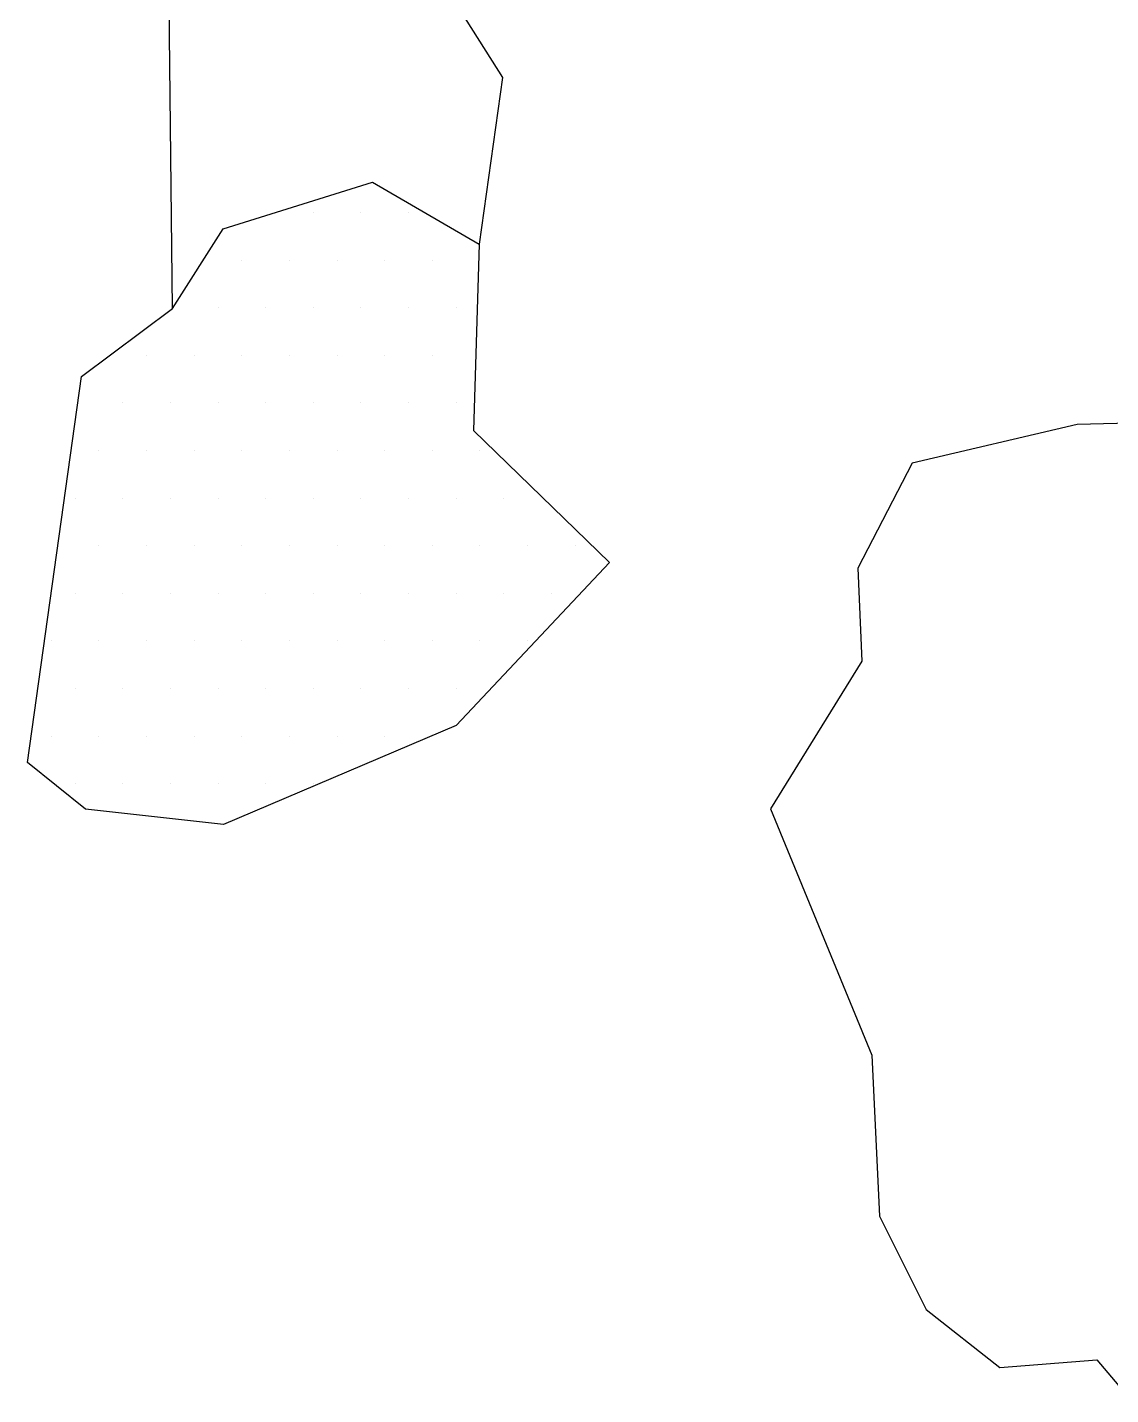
# Model space of a CAD drawing. Header units: metres. Extents: x -2.1 to 0.02, y -20.77 to -18.
# Drawn here: x -0.725 to -0.4407, y -18.9603 to -18.6014 of the extents above; entities that cross this region are included whole.
import ezdxf

# ---------------------------------------------------------------- set-up
doc = ezdxf.new("R2010")
doc.units = ezdxf.units.M
doc.header["$LTSCALE"] = 25
doc.header["$MEASUREMENT"] = 0
doc.layers.get('0').update_dxf_attribs({"linetype": 'CONTINUOUS'})
doc.layers.add('STEINE', color=4, linetype='CONTINUOUS')
doc.layers.add('STEINESCHRAFF', color=4, linetype='CONTINUOUS')

# ---------------------------------------------------------------- blocks, each defined once
blk = doc.blocks.new('*X3')
at = {"color": 0}
for p, q in [((-65, -1865), (-65, -1865)), ((-63.75, -1865), (-63.75, -1865)), ((-62.5, -1865), (-62.5, -1865)), ((-66.875, -1866.25), (-66.875, -1866.25)), ((-65.625, -1866.25), (-65.625, -1866.25)), ((-64.375, -1866.25), (-64.375, -1866.25)), ((-63.125, -1866.25), (-63.125, -1866.25)), ((-61.875, -1866.25), (-61.875, -1866.25)), ((-67.5, -1867.5), (-67.5, -1867.5)), ((-66.25, -1867.5), (-66.25, -1867.5)), ((-65, -1867.5), (-65, -1867.5)), ((-63.75, -1867.5), (-63.75, -1867.5)), ((-62.5, -1867.5), (-62.5, -1867.5)), ((-61.25, -1867.5), (-61.25, -1867.5)), ((-69.375, -1868.75), (-69.375, -1868.75)), ((-68.125, -1868.75), (-68.125, -1868.75)), ((-66.875, -1868.75), (-66.875, -1868.75)), ((-65.625, -1868.75), (-65.625, -1868.75)), ((-64.375, -1868.75), (-64.375, -1868.75)), ((-63.125, -1868.75), (-63.125, -1868.75)), ((-61.875, -1868.75), (-61.875, -1868.75)), ((-70, -1870), (-70, -1870)), ((-68.75, -1870), (-68.75, -1870)), ((-67.5, -1870), (-67.5, -1870)), ((-66.25, -1870), (-66.25, -1870)), ((-65, -1870), (-65, -1870)), ((-63.75, -1870), (-63.75, -1870)), ((-62.5, -1870), (-62.5, -1870)), ((-61.25, -1870), (-61.25, -1870)), ((-70.625, -1871.25), (-70.625, -1871.25)), ((-69.375, -1871.25), (-69.375, -1871.25)), ((-68.125, -1871.25), (-68.125, -1871.25)), ((-66.875, -1871.25), (-66.875, -1871.25)), ((-65.625, -1871.25), (-65.625, -1871.25)), ((-64.375, -1871.25), (-64.375, -1871.25)), ((-63.125, -1871.25), (-63.125, -1871.25)), ((-61.875, -1871.25), (-61.875, -1871.25)), ((-60.625, -1871.25), (-60.625, -1871.25)), ((-71.25, -1872.5), (-71.25, -1872.5)), ((-70, -1872.5), (-70, -1872.5)), ((-68.75, -1872.5), (-68.75, -1872.5)), ((-67.5, -1872.5), (-67.5, -1872.5)), ((-66.25, -1872.5), (-66.25, -1872.5)), ((-65, -1872.5), (-65, -1872.5)), ((-63.75, -1872.5), (-63.75, -1872.5)), ((-62.5, -1872.5), (-62.5, -1872.5)), ((-61.25, -1872.5), (-61.25, -1872.5)), ((-60, -1872.5), (-60, -1872.5)), ((-70.625, -1873.75), (-70.625, -1873.75)), ((-69.375, -1873.75), (-69.375, -1873.75)), ((-68.125, -1873.75), (-68.125, -1873.75)), ((-66.875, -1873.75), (-66.875, -1873.75)), ((-65.625, -1873.75), (-65.625, -1873.75)), ((-64.375, -1873.75), (-64.375, -1873.75)), ((-63.125, -1873.75), (-63.125, -1873.75)), ((-61.875, -1873.75), (-61.875, -1873.75)), ((-60.625, -1873.75), (-60.625, -1873.75)), ((-59.375, -1873.75), (-59.375, -1873.75)), ((-58.125, -1873.75), (-58.125, -1873.75)), ((-71.25, -1875), (-71.25, -1875)), ((-70, -1875), (-70, -1875)), ((-68.75, -1875), (-68.75, -1875)), ((-67.5, -1875), (-67.5, -1875)), ((-66.25, -1875), (-66.25, -1875)), ((-65, -1875), (-65, -1875)), ((-63.75, -1875), (-63.75, -1875)), ((-62.5, -1875), (-62.5, -1875)), ((-61.25, -1875), (-61.25, -1875)), ((-60, -1875), (-60, -1875)), ((-58.75, -1875), (-58.75, -1875)), ((-71.875, -1876.25), (-71.875, -1876.25)), ((-70.625, -1876.25), (-70.625, -1876.25)), ((-69.375, -1876.25), (-69.375, -1876.25)), ((-68.125, -1876.25), (-68.125, -1876.25)), ((-66.875, -1876.25), (-66.875, -1876.25)), ((-65.625, -1876.25), (-65.625, -1876.25)), ((-64.375, -1876.25), (-64.375, -1876.25)), ((-63.125, -1876.25), (-63.125, -1876.25)), ((-61.875, -1876.25), (-61.875, -1876.25)), ((-60.625, -1876.25), (-60.625, -1876.25)), ((-59.375, -1876.25), (-59.375, -1876.25)), ((-71.25, -1877.5), (-71.25, -1877.5)), ((-70, -1877.5), (-70, -1877.5)), ((-68.75, -1877.5), (-68.75, -1877.5)), ((-67.5, -1877.5), (-67.5, -1877.5)), ((-66.25, -1877.5), (-66.25, -1877.5)), ((-65, -1877.5), (-65, -1877.5)), ((-63.75, -1877.5), (-63.75, -1877.5)), ((-62.5, -1877.5), (-62.5, -1877.5)), ((-61.25, -1877.5), (-61.25, -1877.5)), ((-71.875, -1878.75), (-71.875, -1878.75)), ((-70.625, -1878.75), (-70.625, -1878.75)), ((-69.375, -1878.75), (-69.375, -1878.75)), ((-68.125, -1878.75), (-68.125, -1878.75)), ((-66.875, -1878.75), (-66.875, -1878.75)), ((-65.625, -1878.75), (-65.625, -1878.75)), ((-64.375, -1878.75), (-64.375, -1878.75)), ((-63.125, -1878.75), (-63.125, -1878.75)), ((-71.25, -1880), (-71.25, -1880)), ((-70, -1880), (-70, -1880)), ((-68.75, -1880), (-68.75, -1880)), ((-67.5, -1880), (-67.5, -1880)), ((-66.25, -1880), (-66.25, -1880)), ((-65, -1880), (-65, -1880))]:
    blk.add_line(p, q, dxfattribs=at)

msp = doc.modelspace()

# ---------------------------------------------------------------- linework, layer by layer
at = {"layer": 'STEINE'}
for points in [[(-0.68691, -18.67521), (-0.68799, -18.57945), (-0.66813, -18.56416), (-0.62737, -18.57177), (-0.60035, -18.61455), (-0.60644, -18.65836)], [(-0.44952, -18.70564), (-0.49281, -18.71585), (-0.50706, -18.74337), (-0.50603, -18.76782), (-0.52995, -18.80655), (-0.50342, -18.87122), (-0.50136, -18.9135), (-0.48912, -18.93794), (-0.46976, -18.95321), (-0.44429, -18.95116), (-0.43664, -18.96033), (-0.41678, -18.94402), (-0.38978, -18.95113), (-0.37197, -18.92514), (-0.38065, -18.8844), (-0.35113, -18.83955), (-0.32924, -18.82222), (-0.33587, -18.80949), (-0.32112, -18.77739), (-0.34966, -18.73971), (-0.42864, -18.70512), (-0.44952, -18.70564)]]:
    msp.add_lwpolyline(points, dxfattribs=at)
msp.add_lwpolyline([(-0.71084, -18.69306), (-0.68691, -18.67521), (-0.67368, -18.65432), (-0.63447, -18.64207), (-0.60644, -18.65836), (-0.60794, -18.70726), (-0.57226, -18.74188), (-0.61248, -18.78469), (-0.67359, -18.8107), (-0.70976, -18.80665), (-0.72505, -18.79443)], close=True, dxfattribs=at)

# ---------------------------------------------------------------- block references
at = {"layer": 'STEINESCHRAFF', "xscale": 0.01, "yscale": 0.01, "zscale": 0.01}
msp.add_blockref('*X3', (0, 0), dxfattribs=at)

doc.saveas('drawing.dxf')
